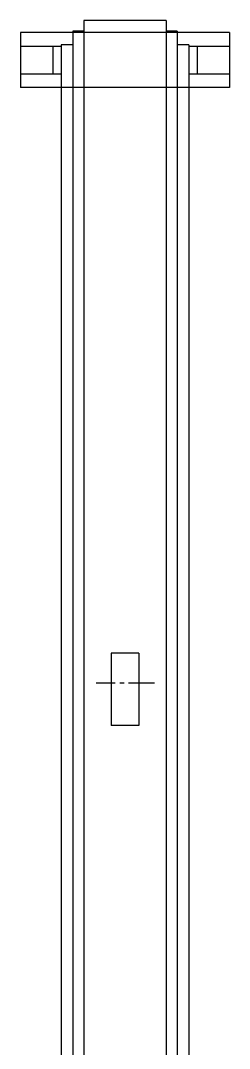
# Model space of a CAD drawing. Header units: millimetres. Extents: x -14999406 to 437, y -232 to 426.
# Drawn here: x 91.2 to 129.2, y 127.3 to 314 of the extents above; entities that cross this region are included whole.
import ezdxf

# ---------------------------------------------------------------- set-up
doc = ezdxf.new("R2010")
doc.units = ezdxf.units.MM
doc.header["$LTSCALE"] = 0.25
doc.linetypes.add('CENTER2', pattern=[28.575, 19.05, -3.175, 3.175, -3.175])
doc.layers.add('Layer0016', color=7, linetype='Continuous')

msp = doc.modelspace()

# ---------------------------------------------------------------- linework, layer by layer
at = {"layer": 'Layer0016', "color": 3, "linetype": 'Continuous', "lineweight": 25}
for p, q in [((117.68, 313.97), (102.68, 313.97)), ((102.68, 313.97), (102.68, 122.61)), ((117.68, 313.97), (117.68, 122.61)), ((91.18, 311.82), (91.18, 301.82)), ((100.68, 311.82), (91.18, 311.82)), ((100.68, 312.07), (100.68, 43.34)), ((102.68, 312.07), (100.68, 312.07)), ((119.68, 311.82), (100.68, 311.82)), ((119.68, 312.07), (117.68, 312.07)), ((119.68, 312.07), (119.68, 43.34)), ((129.18, 311.82), (119.68, 311.82)), ((129.18, 311.82), (129.18, 301.82)), ((98.58, 309.25), (91.18, 309.25)), ((97.08, 309.25), (97.08, 304.25)), ((98.58, 309.57), (98.58, 31.72)), ((100.68, 309.57), (98.58, 309.57)), ((121.78, 309.57), (119.68, 309.57)), ((121.78, 309.57), (121.78, 31.72)), ((129.18, 309.25), (121.78, 309.25)), ((123.28, 309.25), (123.28, 304.25)), ((98.58, 304.25), (91.18, 304.25)), ((129.18, 304.25), (121.78, 304.25)), ((98.58, 301.82), (91.18, 301.82)), ((121.78, 301.82), (98.58, 301.82)), ((129.18, 301.82), (121.78, 301.82)), ((112.68, 199.1), (107.68, 199.1)), ((107.68, 199.1), (107.68, 185.94)), ((112.68, 199.1), (112.68, 185.94)), ((112.68, 185.94), (107.68, 185.94))]:
    msp.add_line(p, q, dxfattribs=at)
at = {"layer": 'Layer0016', "color": 7, "linetype": 'CENTER2', "lineweight": 25}
msp.add_line((115.56, 193.64), (104.93, 193.64), dxfattribs=at)

doc.saveas('drawing.dxf')
